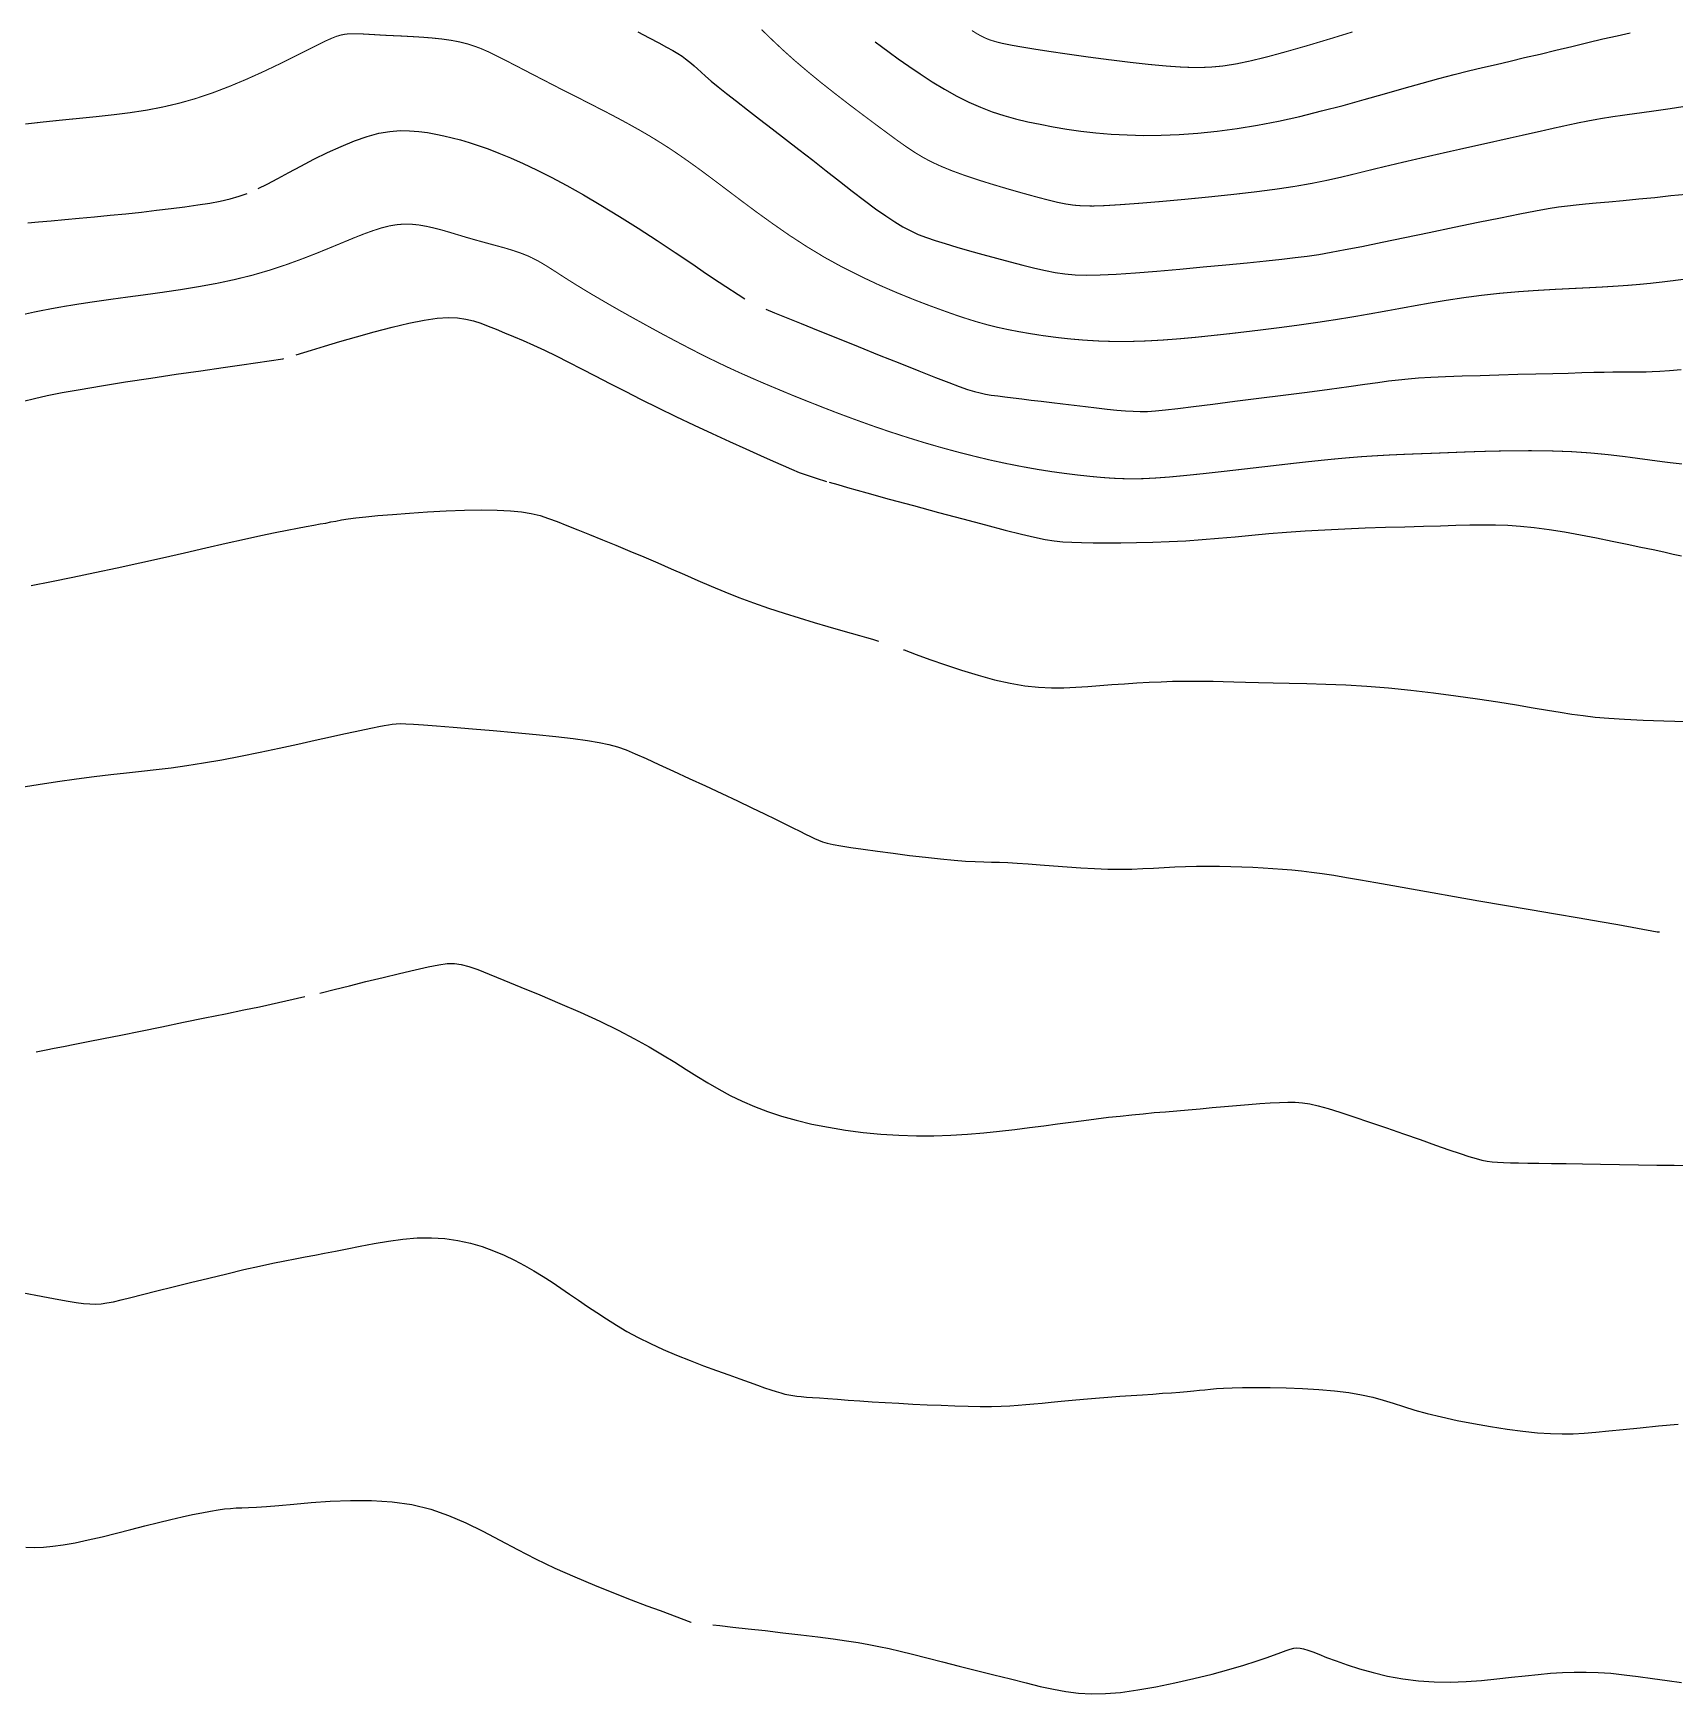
# Model space of a CAD drawing. Header units: millimetres. Extents: x 2235526 to 2245569, y 371981 to 382303.
# Drawn here: x 2244313.9 to 2244552.1, y 378292.9 to 378533.8 of the extents above; entities that cross this region are included whole.
import ezdxf

# ---------------------------------------------------------------- set-up
doc = ezdxf.new("R2010")
doc.units = ezdxf.units.MM
doc.linetypes.add('CONTI', pattern=[0])
for name, color, linetype, transparency in [('189', 10, 'CONTI', 0.7), ('191', 10, 'CONTI', 0.7), ('193', 10, 'CONTI', 0.7), ('195', 10, 'CONTI', 0.7), ('197', 10, 'CONTI', 0.7), ('199', 10, 'CONTI', 0.7), ('200', 10, 'CONTI', 0.7), ('201', 10, 'CONTI', 0.7), ('202', 10, 'CONTI', 0.7), ('203', 10, 'CONTI', 0.7), ('204', 10, 'CONTI', 0.7), ('205', 10, 'CONTI', 0.7), ('206', 10, 'CONTI', 0.7)]:
    doc.layers.add(name, color=color, linetype=linetype, transparency=transparency)

msp = doc.modelspace()

# ---------------------------------------------------------------- linework, layer by layer
at = {"layer": '189', "elevation": 189}
for points in [[(2244312.84, 378314.14), (2244314.11, 378314.13), (2244315.39, 378314.17), (2244316.75, 378314.28), (2244318.27, 378314.48), (2244319.99, 378314.8), (2244321.89, 378315.2), (2244323.91, 378315.67), (2244325.99, 378316.19), (2244328.08, 378316.72), (2244330.12, 378317.24), (2244332.07, 378317.73), (2244333.87, 378318.17), (2244335.52, 378318.55), (2244337.03, 378318.88), (2244338.39, 378319.16), (2244339.62, 378319.39), (2244340.72, 378319.57), (2244341.68, 378319.7), (2244342.54, 378319.78), (2244343.35, 378319.84), (2244344.2, 378319.88), (2244345.16, 378319.92), (2244346.32, 378319.98), (2244347.75, 378320.07), (2244349.53, 378320.22), (2244351.71, 378320.42), (2244354.23, 378320.64), (2244357.01, 378320.84), (2244359.95, 378320.95), (2244362.97, 378320.94), (2244365.97, 378320.75), (2244368.87, 378320.34), (2244371.6, 378319.67), (2244374.19, 378318.77), (2244376.69, 378317.7), (2244379.15, 378316.48), (2244381.62, 378315.17), (2244384.16, 378313.81), (2244386.81, 378312.44), (2244389.61, 378311.11), (2244392.48, 378309.83), (2244395.34, 378308.63), (2244398.1, 378307.52), (2244400.67, 378306.53), (2244402.96, 378305.66), (2244404.88, 378304.95), (2244409.32, 378303.28), (2244409.4, 378303.27)], [(2244412.52, 378302.9), (2244413.53, 378302.78), (2244415.42, 378302.57), (2244417.65, 378302.32), (2244420.11, 378302.04), (2244422.69, 378301.74), (2244425.28, 378301.44), (2244427.75, 378301.13), (2244430, 378300.84), (2244431.95, 378300.57), (2244433.64, 378300.31), (2244435.17, 378300.04), (2244436.63, 378299.75), (2244438.12, 378299.43), (2244439.72, 378299.05), (2244441.52, 378298.61), (2244443.58, 378298.09), (2244445.87, 378297.52), (2244448.3, 378296.9), (2244450.8, 378296.27), (2244453.29, 378295.64), (2244455.71, 378295.03), (2244457.98, 378294.46), (2244460.04, 378293.96), (2244461.95, 378293.54), (2244463.78, 378293.21), (2244465.6, 378292.98), (2244467.48, 378292.88), (2244469.49, 378292.91), (2244471.71, 378293.09), (2244474.19, 378293.43), (2244476.84, 378293.9), (2244479.59, 378294.46), (2244482.33, 378295.09), (2244484.97, 378295.75), (2244487.42, 378296.4), (2244489.58, 378297.03), (2244491.38, 378297.59), (2244492.84, 378298.09), (2244494.02, 378298.52), (2244494.96, 378298.87), (2244495.71, 378299.16), (2244496.31, 378299.36), (2244496.83, 378299.49), (2244497.29, 378299.55), (2244497.76, 378299.52), (2244498.26, 378299.41), (2244498.86, 378299.23), (2244499.58, 378298.96), (2244500.48, 378298.61), (2244501.6, 378298.17), (2244502.98, 378297.66), (2244504.58, 378297.1), (2244506.38, 378296.52), (2244508.35, 378295.97), (2244510.45, 378295.46), (2244512.65, 378295.05), (2244514.92, 378294.76), (2244517.22, 378294.61), (2244519.54, 378294.59), (2244521.84, 378294.67), (2244524.1, 378294.83), (2244526.3, 378295.04), (2244528.42, 378295.27), (2244530.43, 378295.5), (2244532.32, 378295.7), (2244534.11, 378295.86), (2244535.84, 378295.97), (2244537.55, 378296.03), (2244539.26, 378296.04), (2244541.02, 378295.98), (2244542.85, 378295.85), (2244544.79, 378295.64), (2244546.82, 378295.38), (2244548.9, 378295.09), (2244551.01, 378294.79), (2244553.12, 378294.51)]]:
    msp.add_lwpolyline(points, dxfattribs=at)
at = {"layer": '191', "elevation": 191}
msp.add_lwpolyline([(2244312.27, 378351.1), (2244314.28, 378350.71), (2244316.05, 378350.38), (2244317.6, 378350.09), (2244318.96, 378349.85), (2244320.15, 378349.66), (2244321.19, 378349.53), (2244322.11, 378349.45), (2244322.94, 378349.43), (2244323.74, 378349.47), (2244324.59, 378349.59), (2244325.54, 378349.77), (2244326.67, 378350.04), (2244328.06, 378350.38), (2244329.76, 378350.82), (2244331.83, 378351.35), (2244334.19, 378351.94), (2244336.74, 378352.57), (2244339.37, 378353.21), (2244341.98, 378353.84), (2244344.47, 378354.43), (2244346.73, 378354.94), (2244348.69, 378355.36), (2244350.4, 378355.71), (2244351.93, 378356), (2244353.36, 378356.27), (2244354.75, 378356.53), (2244356.19, 378356.8), (2244357.75, 378357.11), (2244359.48, 378357.46), (2244361.37, 378357.85), (2244363.37, 378358.23), (2244365.44, 378358.58), (2244367.55, 378358.85), (2244369.64, 378359.02), (2244371.69, 378359.06), (2244373.66, 378358.94), (2244375.54, 378358.67), (2244377.34, 378358.28), (2244379.06, 378357.77), (2244380.7, 378357.17), (2244382.27, 378356.51), (2244383.76, 378355.79), (2244385.19, 378355.04), (2244386.57, 378354.25), (2244387.9, 378353.45), (2244389.19, 378352.61), (2244390.48, 378351.76), (2244391.75, 378350.89), (2244393.04, 378350), (2244394.34, 378349.1), (2244395.68, 378348.19), (2244397.08, 378347.28), (2244398.53, 378346.37), (2244400.07, 378345.46), (2244401.71, 378344.57), (2244403.46, 378343.69), (2244405.32, 378342.84), (2244407.26, 378342.01), (2244409.24, 378341.22), (2244411.19, 378340.48), (2244413.07, 378339.78), (2244414.83, 378339.15), (2244416.43, 378338.58), (2244417.82, 378338.09), (2244419.02, 378337.66), (2244420.05, 378337.3), (2244420.94, 378337), (2244421.71, 378336.75), (2244422.39, 378336.54), (2244423, 378336.38), (2244423.57, 378336.25), (2244424.14, 378336.15), (2244424.72, 378336.07), (2244425.37, 378336), (2244426.11, 378335.94), (2244426.97, 378335.88), (2244428, 378335.81), (2244429.22, 378335.72), (2244430.61, 378335.62), (2244432.16, 378335.51), (2244433.84, 378335.39), (2244435.64, 378335.27), (2244437.54, 378335.15), (2244439.52, 378335.03), (2244441.56, 378334.92), (2244443.62, 378334.82), (2244445.66, 378334.74), (2244447.65, 378334.67), (2244449.56, 378334.62), (2244451.33, 378334.59), (2244452.95, 378334.59), (2244454.37, 378334.62), (2244455.65, 378334.67), (2244456.83, 378334.75), (2244457.96, 378334.84), (2244459.1, 378334.95), (2244460.3, 378335.07), (2244461.62, 378335.2), (2244463.08, 378335.34), (2244464.66, 378335.49), (2244466.34, 378335.63), (2244468.08, 378335.77), (2244469.83, 378335.91), (2244471.57, 378336.05), (2244473.25, 378336.17), (2244474.86, 378336.28), (2244476.37, 378336.38), (2244477.78, 378336.48), (2244479.08, 378336.57), (2244480.28, 378336.66), (2244481.36, 378336.74), (2244482.31, 378336.83), (2244483.15, 378336.92), (2244483.94, 378337.01), (2244484.73, 378337.1), (2244485.61, 378337.18), (2244486.64, 378337.25), (2244487.88, 378337.3), (2244489.41, 378337.33), (2244491.28, 378337.34), (2244493.4, 378337.32), (2244495.71, 378337.27), (2244498.09, 378337.18), (2244500.47, 378337.03), (2244502.75, 378336.84), (2244504.84, 378336.59), (2244506.67, 378336.28), (2244508.3, 378335.91), (2244509.81, 378335.49), (2244511.28, 378335.04), (2244512.78, 378334.56), (2244514.4, 378334.06), (2244516.21, 378333.55), (2244518.28, 378333.05), (2244520.55, 378332.55), (2244522.94, 378332.09), (2244525.38, 378331.66), (2244527.78, 378331.29), (2244530.08, 378330.98), (2244532.19, 378330.76), (2244534.07, 378330.63), (2244535.77, 378330.58), (2244537.38, 378330.6), (2244538.98, 378330.69), (2244540.67, 378330.84), (2244542.54, 378331.02), (2244544.65, 378331.24), (2244547.09, 378331.49), (2244549.78, 378331.75), (2244552.63, 378332.02)], dxfattribs=at)
at = {"layer": '193', "elevation": 193}
for points in [[(2244355.51, 378394.56), (2244355.67, 378394.6), (2244357.56, 378395.08), (2244359.78, 378395.63), (2244362.19, 378396.22), (2244364.67, 378396.82), (2244367.08, 378397.4), (2244369.32, 378397.93), (2244371.23, 378398.36), (2244372.76, 378398.67), (2244373.97, 378398.84), (2244375.02, 378398.86), (2244376.01, 378398.73), (2244377.1, 378398.44), (2244378.42, 378397.96), (2244380.08, 378397.3), (2244382.2, 378396.44), (2244384.68, 378395.43), (2244387.43, 378394.29), (2244390.33, 378393.06), (2244393.26, 378391.77), (2244396.12, 378390.47), (2244398.78, 378389.18), (2244401.17, 378387.94), (2244403.3, 378386.75), (2244405.22, 378385.62), (2244406.99, 378384.52), (2244408.64, 378383.48), (2244410.23, 378382.48), (2244411.81, 378381.52), (2244413.41, 378380.6), (2244415.06, 378379.72), (2244416.78, 378378.89), (2244418.58, 378378.11), (2244420.48, 378377.38), (2244422.49, 378376.71), (2244424.63, 378376.11), (2244426.91, 378375.56), (2244429.31, 378375.08), (2244431.8, 378374.67), (2244434.35, 378374.34), (2244436.93, 378374.09), (2244439.52, 378373.92), (2244442.09, 378373.84), (2244444.61, 378373.85), (2244447.08, 378373.93), (2244449.49, 378374.08), (2244451.84, 378374.28), (2244454.12, 378374.52), (2244456.34, 378374.78), (2244458.48, 378375.05), (2244460.55, 378375.32), (2244462.55, 378375.58), (2244464.48, 378375.84), (2244466.36, 378376.08), (2244468.17, 378376.31), (2244469.93, 378376.53), (2244471.65, 378376.72), (2244473.32, 378376.9), (2244474.96, 378377.06), (2244476.59, 378377.21), (2244478.21, 378377.35), (2244479.85, 378377.49), (2244481.52, 378377.63), (2244483.23, 378377.78), (2244484.99, 378377.94), (2244486.77, 378378.09), (2244488.54, 378378.25), (2244490.26, 378378.39), (2244491.9, 378378.52), (2244493.42, 378378.63), (2244494.78, 378378.7), (2244495.97, 378378.74), (2244497.05, 378378.73), (2244498.09, 378378.64), (2244499.19, 378378.47), (2244500.4, 378378.2), (2244501.82, 378377.81), (2244503.53, 378377.28), (2244505.56, 378376.62), (2244507.84, 378375.84), (2244510.28, 378375), (2244512.75, 378374.13), (2244515.16, 378373.29), (2244517.4, 378372.5), (2244519.36, 378371.82), (2244520.96, 378371.27), (2244522.25, 378370.86), (2244523.29, 378370.55), (2244524.15, 378370.33), (2244524.92, 378370.18), (2244525.65, 378370.09), (2244526.41, 378370.03), (2244527.28, 378369.98), (2244528.28, 378369.95), (2244529.45, 378369.92), (2244530.81, 378369.9), (2244532.4, 378369.88), (2244534.23, 378369.85), (2244536.35, 378369.82), (2244538.75, 378369.77), (2244541.36, 378369.73), (2244544.09, 378369.68), (2244546.85, 378369.63), (2244549.53, 378369.59), (2244552.03, 378369.57), (2244554.28, 378369.56)], [(2244314.31, 378386.05), (2244314.56, 378386.1), (2244314.83, 378386.15), (2244315.77, 378386.33), (2244316.93, 378386.55), (2244318.32, 378386.82), (2244319.96, 378387.14), (2244321.88, 378387.52), (2244324.1, 378387.96), (2244326.64, 378388.47), (2244329.49, 378389.05), (2244332.56, 378389.67), (2244335.71, 378390.32), (2244338.83, 378390.96), (2244341.79, 378391.56), (2244344.46, 378392.11), (2244346.72, 378392.58), (2244353.32, 378394.07)]]:
    msp.add_lwpolyline(points, dxfattribs=at)
at = {"layer": '195', "elevation": 195}
msp.add_lwpolyline([(2244311.84, 378424.39), (2244314.64, 378424.85), (2244317.44, 378425.27), (2244320.18, 378425.66), (2244322.77, 378426), (2244325.18, 378426.29), (2244327.44, 378426.53), (2244329.61, 378426.76), (2244331.76, 378427), (2244333.93, 378427.26), (2244336.21, 378427.57), (2244338.63, 378427.95), (2244341.25, 378428.41), (2244344, 378428.94), (2244346.82, 378429.51), (2244349.6, 378430.1), (2244352.29, 378430.69), (2244354.8, 378431.24), (2244357.06, 378431.74), (2244358.99, 378432.16), (2244360.62, 378432.52), (2244361.99, 378432.81), (2244363.12, 378433.04), (2244364.06, 378433.23), (2244364.82, 378433.37), (2244365.46, 378433.49), (2244366.01, 378433.57), (2244366.56, 378433.63), (2244367.19, 378433.66), (2244368, 378433.65), (2244369.09, 378433.6), (2244370.53, 378433.5), (2244372.43, 378433.36), (2244374.83, 378433.16), (2244377.63, 378432.92), (2244380.67, 378432.65), (2244383.81, 378432.36), (2244386.89, 378432.06), (2244389.76, 378431.77), (2244392.28, 378431.48), (2244394.34, 378431.21), (2244396.02, 378430.94), (2244397.43, 378430.64), (2244398.69, 378430.29), (2244399.94, 378429.84), (2244401.28, 378429.29), (2244402.84, 378428.6), (2244404.7, 378427.75), (2244406.82, 378426.78), (2244409.1, 378425.72), (2244411.47, 378424.62), (2244413.83, 378423.51), (2244416.09, 378422.44), (2244418.18, 378421.45), (2244420.01, 378420.57), (2244421.61, 378419.79), (2244422.98, 378419.12), (2244424.15, 378418.54), (2244425.14, 378418.04), (2244425.98, 378417.62), (2244426.69, 378417.27), (2244427.29, 378416.98), (2244427.85, 378416.74), (2244428.44, 378416.52), (2244429.13, 378416.32), (2244430.01, 378416.13), (2244431.12, 378415.93), (2244432.56, 378415.69), (2244434.36, 378415.43), (2244436.44, 378415.14), (2244438.71, 378414.84), (2244441.06, 378414.54), (2244443.38, 378414.27), (2244445.58, 378414.03), (2244447.54, 378413.84), (2244449.2, 378413.72), (2244450.61, 378413.64), (2244451.84, 378413.59), (2244452.99, 378413.57), (2244454.13, 378413.54), (2244455.34, 378413.5), (2244456.71, 378413.43), (2244458.29, 378413.32), (2244460.05, 378413.18), (2244461.95, 378413.03), (2244463.93, 378412.87), (2244465.94, 378412.73), (2244467.93, 378412.62), (2244469.83, 378412.55), (2244471.63, 378412.53), (2244473.32, 378412.56), (2244474.93, 378412.62), (2244476.49, 378412.71), (2244478.03, 378412.8), (2244479.57, 378412.88), (2244481.13, 378412.95), (2244482.74, 378412.99), (2244484.39, 378413), (2244486.04, 378412.98), (2244487.69, 378412.95), (2244489.31, 378412.89), (2244490.88, 378412.83), (2244492.39, 378412.75), (2244493.82, 378412.66), (2244495.2, 378412.56), (2244496.57, 378412.43), (2244497.96, 378412.29), (2244499.41, 378412.11), (2244500.96, 378411.9), (2244502.64, 378411.65), (2244504.48, 378411.35), (2244506.51, 378411), (2244508.75, 378410.61), (2244511.21, 378410.17), (2244513.93, 378409.68), (2244516.9, 378409.15), (2244520.16, 378408.58), (2244523.7, 378407.96), (2244527.41, 378407.32), (2244531.15, 378406.68), (2244534.81, 378406.06), (2244538.23, 378405.47), (2244541.3, 378404.95), (2244543.87, 378404.5), (2244549.58, 378403.43), (2244549.91, 378403.45)], dxfattribs=at)
at = {"layer": '197', "elevation": 197}
for points in [[(2244313.62, 378453.72), (2244316.56, 378454.3), (2244319.64, 378454.93), (2244322.82, 378455.59), (2244326.08, 378456.28), (2244329.37, 378457), (2244332.65, 378457.74), (2244335.87, 378458.46), (2244338.96, 378459.16), (2244341.88, 378459.83), (2244344.56, 378460.43), (2244346.95, 378460.95), (2244349.01, 378461.39), (2244350.77, 378461.75), (2244352.27, 378462.04), (2244353.53, 378462.27), (2244354.61, 378462.46), (2244355.54, 378462.63), (2244356.35, 378462.77), (2244357.1, 378462.92), (2244357.84, 378463.06), (2244358.65, 378463.21), (2244359.59, 378463.36), (2244360.74, 378463.52), (2244362.16, 378463.68), (2244363.92, 378463.85), (2244366.06, 378464.03), (2244368.5, 378464.21), (2244371.13, 378464.38), (2244373.83, 378464.52), (2244376.49, 378464.62), (2244379, 378464.67), (2244381.25, 378464.65), (2244383.16, 378464.56), (2244384.77, 378464.4), (2244386.18, 378464.16), (2244387.46, 378463.84), (2244388.69, 378463.44), (2244389.96, 378462.97), (2244391.35, 378462.42), (2244392.92, 378461.79), (2244394.65, 378461.09), (2244396.52, 378460.33), (2244398.47, 378459.54), (2244400.49, 378458.71), (2244402.52, 378457.85), (2244404.53, 378457), (2244406.5, 378456.14), (2244408.44, 378455.29), (2244410.36, 378454.44), (2244412.3, 378453.61), (2244414.28, 378452.79), (2244416.31, 378451.98), (2244418.42, 378451.2), (2244420.62, 378450.43), (2244422.86, 378449.69), (2244425.08, 378448.99), (2244427.22, 378448.35), (2244429.23, 378447.76), (2244431.05, 378447.24), (2244432.61, 378446.8), (2244433.81, 378446.46), (2244434.81, 378446.18), (2244435.7, 378445.91), (2244436.55, 378445.65)], [(2244440.22, 378444.37), (2244440.26, 378444.36), (2244440.29, 378444.35), (2244442.03, 378443.71), (2244444.04, 378442.98), (2244446.27, 378442.21), (2244448.62, 378441.43), (2244451.03, 378440.69), (2244453.41, 378440.03), (2244455.7, 378439.51), (2244457.82, 378439.15), (2244459.81, 378438.93), (2244461.68, 378438.84), (2244463.47, 378438.85), (2244465.21, 378438.93), (2244466.94, 378439.05), (2244468.68, 378439.19), (2244470.45, 378439.33), (2244472.26, 378439.45), (2244474.06, 378439.56), (2244475.84, 378439.66), (2244477.58, 378439.74), (2244479.25, 378439.8), (2244480.83, 378439.83), (2244482.31, 378439.84), (2244483.73, 378439.83), (2244485.14, 378439.8), (2244486.59, 378439.76), (2244488.13, 378439.72), (2244489.82, 378439.67), (2244491.71, 378439.63), (2244493.83, 378439.59), (2244496.18, 378439.55), (2244498.73, 378439.49), (2244501.47, 378439.41), (2244504.38, 378439.28), (2244507.42, 378439.09), (2244510.58, 378438.84), (2244513.83, 378438.52), (2244517.11, 378438.14), (2244520.35, 378437.71), (2244523.49, 378437.26), (2244526.45, 378436.81), (2244529.18, 378436.37), (2244531.6, 378435.97), (2244533.67, 378435.61), (2244535.49, 378435.31), (2244537.17, 378435.04), (2244538.83, 378434.82), (2244540.58, 378434.62), (2244542.55, 378434.46), (2244544.84, 378434.31), (2244547.54, 378434.18), (2244550.55, 378434.07), (2244553.73, 378433.98)]]:
    msp.add_lwpolyline(points, dxfattribs=at)
at = {"layer": '199', "elevation": 199}
for points in [[(2244352.05, 378487.18), (2244354.28, 378487.86), (2244356.16, 378488.43), (2244358.38, 378489.1), (2244360.83, 378489.81), (2244363.4, 378490.53), (2244365.97, 378491.2), (2244368.41, 378491.78), (2244370.62, 378492.22), (2244372.51, 378492.48), (2244374.11, 378492.58), (2244375.49, 378492.54), (2244376.7, 378492.37), (2244377.8, 378492.1), (2244378.86, 378491.75), (2244379.93, 378491.34), (2244381.08, 378490.89), (2244382.3, 378490.39), (2244383.62, 378489.84), (2244385.02, 378489.24), (2244386.51, 378488.57), (2244388.1, 378487.83), (2244389.79, 378487.01), (2244391.57, 378486.12), (2244393.47, 378485.16), (2244395.47, 378484.12), (2244397.58, 378483.03), (2244399.8, 378481.89), (2244402.15, 378480.71), (2244404.61, 378479.48), (2244407.18, 378478.24), (2244409.8, 378476.99), (2244412.41, 378475.77), (2244414.94, 378474.61), (2244417.3, 378473.52), (2244419.45, 378472.56), (2244421.3, 378471.73), (2244422.72, 378471.1), (2244423.95, 378470.57), (2244425.08, 378470.12), (2244426.23, 378469.7), (2244427.51, 378469.28), (2244429.04, 378468.81)], [(2244312.51, 378480.47), (2244314.11, 378480.86), (2244315.94, 378481.26), (2244318.1, 378481.69), (2244320.7, 378482.16), (2244323.81, 378482.68), (2244327.29, 378483.24), (2244330.97, 378483.8), (2244334.67, 378484.35), (2244338.23, 378484.87), (2244341.47, 378485.34), (2244344.2, 378485.73), (2244350.15, 378486.6), (2244350.26, 378486.63)], [(2244429.41, 378468.7), (2244430.65, 378468.34), (2244432.09, 378467.93), (2244434.9, 378467.15), (2244438.14, 378466.25), (2244441.65, 378465.29), (2244445.26, 378464.32), (2244448.79, 378463.37), (2244452.08, 378462.5), (2244454.96, 378461.75), (2244457.31, 378461.16), (2244459.19, 378460.72), (2244460.74, 378460.4), (2244462.08, 378460.19), (2244463.33, 378460.06), (2244464.61, 378459.98), (2244466.04, 378459.94), (2244467.73, 378459.91), (2244469.65, 378459.9), (2244471.76, 378459.9), (2244474.01, 378459.93), (2244476.37, 378459.99), (2244478.77, 378460.09), (2244481.18, 378460.21), (2244483.56, 378460.38), (2244485.93, 378460.57), (2244488.31, 378460.79), (2244490.73, 378461.01), (2244493.22, 378461.23), (2244495.8, 378461.45), (2244498.51, 378461.64), (2244501.34, 378461.8), (2244504.26, 378461.94), (2244507.21, 378462.05), (2244510.13, 378462.15), (2244512.97, 378462.23), (2244515.65, 378462.3), (2244518.13, 378462.37), (2244520.36, 378462.44), (2244522.39, 378462.49), (2244524.28, 378462.52), (2244526.1, 378462.51), (2244527.9, 378462.44), (2244529.76, 378462.32), (2244531.74, 378462.11), (2244533.88, 378461.83), (2244536.13, 378461.47), (2244538.45, 378461.06), (2244540.78, 378460.62), (2244543.05, 378460.16), (2244545.21, 378459.72), (2244547.2, 378459.29), (2244548.97, 378458.91), (2244550.53, 378458.57), (2244551.91, 378458.27), (2244553.12, 378458.01)]]:
    msp.add_lwpolyline(points, dxfattribs=at)
at = {"layer": '200', "const_width": 0.15, "elevation": 200}
msp.add_lwpolyline([(2244312.22, 378492.98), (2244314.22, 378493.42), (2244316.26, 378493.82), (2244318.36, 378494.2), (2244320.52, 378494.55), (2244322.76, 378494.89), (2244325.08, 378495.22), (2244327.5, 378495.55), (2244330.01, 378495.88), (2244332.6, 378496.24), (2244335.24, 378496.63), (2244337.9, 378497.07), (2244340.56, 378497.55), (2244343.17, 378498.11), (2244345.73, 378498.74), (2244348.2, 378499.46), (2244350.57, 378500.24), (2244352.82, 378501.06), (2244354.94, 378501.88), (2244356.92, 378502.69), (2244358.74, 378503.44), (2244360.4, 378504.13), (2244361.89, 378504.72), (2244363.22, 378505.2), (2244364.44, 378505.59), (2244365.57, 378505.88), (2244366.65, 378506.06), (2244367.71, 378506.15), (2244368.77, 378506.13), (2244369.87, 378506.02), (2244370.99, 378505.82), (2244372.14, 378505.56), (2244373.3, 378505.26), (2244374.46, 378504.92), (2244375.61, 378504.57), (2244376.74, 378504.23), (2244377.85, 378503.91), (2244378.93, 378503.61), (2244379.96, 378503.33), (2244380.95, 378503.06), (2244381.88, 378502.81), (2244382.76, 378502.56), (2244383.57, 378502.31), (2244384.31, 378502.06), (2244384.99, 378501.81), (2244385.64, 378501.55), (2244386.25, 378501.27), (2244386.86, 378500.96), (2244387.47, 378500.63), (2244388.11, 378500.25), (2244388.78, 378499.83), (2244389.52, 378499.36), (2244390.35, 378498.82), (2244391.3, 378498.21), (2244392.41, 378497.51), (2244393.7, 378496.72), (2244395.2, 378495.82), (2244396.93, 378494.81), (2244398.84, 378493.71), (2244400.88, 378492.57), (2244403, 378491.4), (2244405.14, 378490.23), (2244407.25, 378489.11), (2244409.28, 378488.05), (2244411.17, 378487.08), (2244412.97, 378486.2), (2244414.71, 378485.37), (2244416.43, 378484.58), (2244418.17, 378483.81), (2244419.97, 378483.03), (2244421.88, 378482.23), (2244423.91, 378481.38), (2244426.08, 378480.51), (2244428.35, 378479.61), (2244430.7, 378478.7), (2244433.13, 378477.8), (2244435.6, 378476.91), (2244438.1, 378476.05), (2244440.61, 378475.24), (2244443.12, 378474.46), (2244445.61, 378473.74), (2244448.08, 378473.07), (2244450.52, 378472.45), (2244452.9, 378471.88), (2244455.23, 378471.38), (2244457.49, 378470.94), (2244459.67, 378470.55), (2244461.76, 378470.22), (2244463.75, 378469.95), (2244465.63, 378469.72), (2244467.39, 378469.53), (2244469.02, 378469.38), (2244470.53, 378469.27), (2244471.98, 378469.21), (2244473.45, 378469.18), (2244475.01, 378469.21), (2244476.74, 378469.3), (2244478.71, 378469.44), (2244481.01, 378469.66), (2244483.67, 378469.93), (2244486.63, 378470.26), (2244489.77, 378470.62), (2244492.99, 378470.99), (2244496.17, 378471.36), (2244499.22, 378471.7), (2244502.01, 378471.99), (2244504.48, 378472.22), (2244506.69, 378472.4), (2244508.73, 378472.53), (2244510.68, 378472.64), (2244512.65, 378472.73), (2244514.72, 378472.81), (2244516.98, 378472.89), (2244519.5, 378472.99), (2244522.25, 378473.1), (2244525.15, 378473.19), (2244528.15, 378473.25), (2244531.19, 378473.27), (2244534.19, 378473.23), (2244537.1, 378473.13), (2244539.87, 378472.94), (2244542.48, 378472.69), (2244544.93, 378472.4), (2244547.22, 378472.09), (2244549.36, 378471.8), (2244551.34, 378471.54), (2244553.17, 378471.34)], dxfattribs=at)
at = {"layer": '201', "elevation": 201}
for points in [[(2244346.54, 378511.3), (2244347.87, 378511.96), (2244349.39, 378512.77), (2244350.98, 378513.63), (2244352.75, 378514.57), (2244354.64, 378515.55), (2244356.6, 378516.52), (2244358.57, 378517.43), (2244360.51, 378518.24), (2244362.36, 378518.88), (2244364.07, 378519.33), (2244365.66, 378519.6), (2244367.14, 378519.71), (2244368.53, 378519.7), (2244369.84, 378519.59), (2244371.1, 378519.42), (2244372.31, 378519.2), (2244373.5, 378518.95), (2244374.69, 378518.68), (2244375.9, 378518.37), (2244377.16, 378518), (2244378.49, 378517.57), (2244379.92, 378517.06), (2244381.46, 378516.46), (2244383.15, 378515.76), (2244384.98, 378514.94), (2244386.95, 378514.01), (2244389.07, 378512.94), (2244391.33, 378511.74), (2244393.74, 378510.4), (2244396.29, 378508.91), (2244398.96, 378507.27), (2244401.71, 378505.54), (2244404.43, 378503.77), (2244407.04, 378502.04), (2244409.47, 378500.42), (2244411.63, 378498.95), (2244413.44, 378497.72), (2244417.19, 378495.29)], [(2244313.11, 378506.33), (2244314.69, 378506.47), (2244316.49, 378506.63), (2244318.47, 378506.81), (2244320.59, 378507.01), (2244322.8, 378507.21), (2244325.07, 378507.43), (2244327.35, 378507.66), (2244329.6, 378507.9), (2244331.8, 378508.15), (2244333.92, 378508.4), (2244335.92, 378508.66), (2244337.8, 378508.93), (2244339.51, 378509.2), (2244341.03, 378509.49), (2244342.49, 378509.82), (2244343.78, 378510.18), (2244344.97, 378510.61)], [(2244420.23, 378493.79), (2244421.48, 378493.28), (2244423.16, 378492.59), (2244425.35, 378491.7), (2244427.8, 378490.71), (2244430.6, 378489.58), (2244433.6, 378488.37), (2244436.66, 378487.14), (2244439.65, 378485.95), (2244442.41, 378484.86), (2244444.82, 378483.91), (2244446.76, 378483.16), (2244448.29, 378482.59), (2244449.5, 378482.16), (2244450.48, 378481.86), (2244451.32, 378481.64), (2244452.11, 378481.48), (2244452.93, 378481.34), (2244453.87, 378481.21), (2244454.92, 378481.07), (2244456.09, 378480.92), (2244457.36, 378480.77), (2244458.72, 378480.61), (2244460.18, 378480.44), (2244461.72, 378480.25), (2244463.33, 378480.06), (2244464.97, 378479.86), (2244466.61, 378479.66), (2244468.22, 378479.47), (2244469.75, 378479.3), (2244471.17, 378479.16), (2244472.43, 378479.05), (2244473.53, 378478.98), (2244474.55, 378478.95), (2244475.6, 378478.97), (2244476.79, 378479.05), (2244478.23, 378479.19), (2244480.03, 378479.4), (2244482.29, 378479.68), (2244485.09, 378480.03), (2244488.3, 378480.43), (2244491.76, 378480.87), (2244495.3, 378481.32), (2244498.77, 378481.77), (2244502, 378482.2), (2244504.83, 378482.58), (2244507.14, 378482.9), (2244509.02, 378483.16), (2244510.6, 378483.38), (2244512.03, 378483.55), (2244513.44, 378483.7), (2244514.96, 378483.82), (2244516.73, 378483.92), (2244518.85, 378484.02), (2244521.27, 378484.11), (2244523.88, 378484.2), (2244526.6, 378484.28), (2244529.33, 378484.35), (2244531.98, 378484.42), (2244534.45, 378484.48), (2244536.67, 378484.54), (2244538.63, 378484.59), (2244540.36, 378484.64), (2244541.86, 378484.67), (2244543.15, 378484.7), (2244544.25, 378484.72), (2244545.17, 378484.73), (2244545.93, 378484.72), (2244546.61, 378484.71), (2244547.27, 378484.71), (2244548, 378484.72), (2244548.87, 378484.75), (2244549.96, 378484.82), (2244551.34, 378484.92), (2244553.06, 378485.07)]]:
    msp.add_lwpolyline(points, dxfattribs=at)
at = {"layer": '202', "const_width": 0.15, "elevation": 202}
msp.add_lwpolyline([(2244312.77, 378520.67), (2244315.41, 378520.97), (2244318.01, 378521.24), (2244320.56, 378521.49), (2244323.05, 378521.74), (2244325.49, 378522.01), (2244327.9, 378522.31), (2244330.29, 378522.67), (2244332.68, 378523.13), (2244335.08, 378523.69), (2244337.52, 378524.38), (2244339.98, 378525.21), (2244342.45, 378526.16), (2244344.86, 378527.17), (2244347.17, 378528.21), (2244349.32, 378529.23), (2244351.27, 378530.19), (2244352.96, 378531.04), (2244354.37, 378531.75), (2244355.52, 378532.32), (2244356.46, 378532.78), (2244357.23, 378533.12), (2244357.88, 378533.38), (2244358.47, 378533.56), (2244359.03, 378533.68), (2244359.61, 378533.75), (2244360.24, 378533.77), (2244360.92, 378533.77), (2244361.69, 378533.74), (2244362.56, 378533.69), (2244363.55, 378533.63), (2244364.68, 378533.56), (2244365.96, 378533.5), (2244367.36, 378533.44), (2244368.83, 378533.36), (2244370.33, 378533.27), (2244371.82, 378533.15), (2244373.26, 378533), (2244374.6, 378532.81), (2244375.81, 378532.57), (2244376.91, 378532.3), (2244377.93, 378531.97), (2244378.9, 378531.61), (2244379.84, 378531.2), (2244380.79, 378530.74), (2244381.77, 378530.25), (2244382.81, 378529.72), (2244383.92, 378529.15), (2244385.09, 378528.54), (2244386.34, 378527.89), (2244387.66, 378527.21), (2244389.05, 378526.49), (2244390.52, 378525.73), (2244392.07, 378524.95), (2244393.67, 378524.14), (2244395.31, 378523.3), (2244396.97, 378522.45), (2244398.61, 378521.59), (2244400.22, 378520.72), (2244401.78, 378519.85), (2244403.27, 378518.99), (2244404.72, 378518.1), (2244406.17, 378517.18), (2244407.64, 378516.19), (2244409.18, 378515.11), (2244410.82, 378513.93), (2244412.59, 378512.61), (2244414.53, 378511.15), (2244416.62, 378509.57), (2244418.85, 378507.91), (2244421.2, 378506.22), (2244423.64, 378504.52), (2244426.18, 378502.87), (2244428.78, 378501.3), (2244431.44, 378499.84), (2244434.1, 378498.51), (2244436.72, 378497.28), (2244439.27, 378496.18), (2244441.7, 378495.19), (2244443.97, 378494.32), (2244446.03, 378493.57), (2244447.86, 378492.92), (2244449.5, 378492.38), (2244451, 378491.92), (2244452.43, 378491.52), (2244453.83, 378491.17), (2244455.28, 378490.86), (2244456.82, 378490.56), (2244458.5, 378490.27), (2244460.32, 378489.98), (2244462.25, 378489.72), (2244464.29, 378489.49), (2244466.41, 378489.31), (2244468.6, 378489.18), (2244470.84, 378489.11), (2244473.12, 378489.12), (2244475.43, 378489.19), (2244477.78, 378489.32), (2244480.17, 378489.5), (2244482.59, 378489.72), (2244485.05, 378489.98), (2244487.55, 378490.25), (2244490.09, 378490.55), (2244492.66, 378490.86), (2244495.26, 378491.19), (2244497.88, 378491.54), (2244500.51, 378491.92), (2244503.14, 378492.32), (2244505.77, 378492.75), (2244508.39, 378493.21), (2244511.01, 378493.68), (2244513.62, 378494.16), (2244516.24, 378494.63), (2244518.86, 378495.07), (2244521.49, 378495.47), (2244524.14, 378495.82), (2244526.8, 378496.11), (2244529.44, 378496.34), (2244532.05, 378496.52), (2244534.58, 378496.67), (2244537.01, 378496.79), (2244539.3, 378496.9), (2244541.44, 378497.01), (2244543.38, 378497.13), (2244545.19, 378497.25), (2244546.9, 378497.39), (2244548.57, 378497.55), (2244550.24, 378497.74), (2244551.96, 378497.95), (2244553.79, 378498.19)], dxfattribs=at)
at = {"layer": '203', "elevation": 203}
msp.add_lwpolyline([(2244401.65, 378534.05), (2244403.3, 378533.19), (2244404.67, 378532.46), (2244405.8, 378531.84), (2244406.72, 378531.33), (2244407.47, 378530.88), (2244408.07, 378530.5), (2244408.58, 378530.15), (2244409.01, 378529.81), (2244409.42, 378529.47), (2244409.83, 378529.1), (2244410.28, 378528.68), (2244410.82, 378528.19), (2244411.48, 378527.61), (2244412.29, 378526.91), (2244413.3, 378526.08), (2244414.53, 378525.1), (2244415.96, 378523.97), (2244417.56, 378522.73), (2244419.29, 378521.39), (2244421.14, 378519.97), (2244423.06, 378518.49), (2244425.03, 378516.96), (2244427.02, 378515.41), (2244428.98, 378513.87), (2244430.91, 378512.36), (2244432.77, 378510.93), (2244434.52, 378509.59), (2244436.15, 378508.38), (2244437.63, 378507.33), (2244438.94, 378506.47), (2244440.12, 378505.75), (2244441.24, 378505.16), (2244442.35, 378504.66), (2244443.52, 378504.2), (2244444.8, 378503.77), (2244446.26, 378503.31), (2244447.93, 378502.81), (2244449.77, 378502.28), (2244451.71, 378501.73), (2244453.7, 378501.19), (2244455.66, 378500.66), (2244457.54, 378500.18), (2244459.26, 378499.75), (2244460.8, 378499.4), (2244462.22, 378499.12), (2244463.63, 378498.92), (2244465.12, 378498.8), (2244466.79, 378498.76), (2244468.74, 378498.79), (2244471.08, 378498.9), (2244473.86, 378499.09), (2244476.98, 378499.33), (2244480.3, 378499.62), (2244483.68, 378499.93), (2244486.99, 378500.25), (2244490.08, 378500.55), (2244492.81, 378500.83), (2244495.09, 378501.07), (2244497.03, 378501.29), (2244498.77, 378501.51), (2244500.46, 378501.76), (2244502.25, 378502.06), (2244504.28, 378502.44), (2244506.72, 378502.92), (2244509.64, 378503.52), (2244512.96, 378504.21), (2244516.49, 378504.94), (2244520.09, 378505.69), (2244523.59, 378506.42), (2244526.83, 378507.08), (2244529.64, 378507.64), (2244531.92, 378508.08), (2244533.75, 378508.4), (2244535.26, 378508.63), (2244536.57, 378508.81), (2244537.84, 378508.94), (2244539.17, 378509.07), (2244540.72, 378509.21), (2244542.56, 378509.38), (2244544.65, 378509.58), (2244546.91, 378509.8), (2244549.24, 378510.03), (2244551.55, 378510.28), (2244553.76, 378510.51)], dxfattribs=at)
at = {"layer": '204', "const_width": 0.15, "elevation": 204}
msp.add_lwpolyline([(2244419.61, 378534.36), (2244421.09, 378532.93), (2244422.66, 378531.45), (2244424.36, 378529.92), (2244426.22, 378528.34), (2244428.19, 378526.72), (2244430.23, 378525.11), (2244432.26, 378523.54), (2244434.23, 378522.05), (2244436.09, 378520.66), (2244437.78, 378519.41), (2244439.26, 378518.32), (2244440.59, 378517.38), (2244441.82, 378516.56), (2244443.04, 378515.82), (2244444.31, 378515.15), (2244445.7, 378514.51), (2244447.28, 378513.87), (2244449.09, 378513.21), (2244451.09, 378512.54), (2244453.19, 378511.89), (2244455.31, 378511.26), (2244457.38, 378510.67), (2244459.3, 378510.14), (2244461.01, 378509.69), (2244462.45, 378509.33), (2244463.72, 378509.07), (2244464.94, 378508.89), (2244466.22, 378508.79), (2244467.7, 378508.77), (2244469.48, 378508.83), (2244471.71, 378508.97), (2244474.45, 378509.17), (2244477.6, 378509.43), (2244481.02, 378509.74), (2244484.56, 378510.09), (2244488.09, 378510.46), (2244491.45, 378510.85), (2244494.51, 378511.25), (2244497.16, 378511.65), (2244499.47, 378512.06), (2244501.56, 378512.48), (2244503.55, 378512.92), (2244505.55, 378513.4), (2244507.67, 378513.93), (2244510.03, 378514.5), (2244512.7, 378515.13), (2244515.63, 378515.81), (2244518.71, 378516.51), (2244521.83, 378517.21), (2244524.9, 378517.89), (2244527.79, 378518.54), (2244530.43, 378519.13), (2244532.72, 378519.64), (2244534.72, 378520.1), (2244536.51, 378520.49), (2244538.17, 378520.85), (2244539.78, 378521.16), (2244541.42, 378521.46), (2244543.17, 378521.74), (2244545.09, 378522.01), (2244547.15, 378522.29), (2244549.31, 378522.59), (2244551.53, 378522.91), (2244553.76, 378523.26)], dxfattribs=at)
at = {"layer": '205', "elevation": 205}
msp.add_lwpolyline([(2244436.1, 378532.61), (2244437, 378531.92), (2244438.11, 378531.1), (2244439.44, 378530.13), (2244440.96, 378529.06), (2244442.62, 378527.93), (2244444.36, 378526.8), (2244446.14, 378525.71), (2244447.92, 378524.72), (2244449.66, 378523.85), (2244451.37, 378523.1), (2244453.06, 378522.46), (2244454.76, 378521.91), (2244456.47, 378521.43), (2244458.23, 378521.01), (2244460.05, 378520.63), (2244461.93, 378520.27), (2244463.9, 378519.94), (2244465.95, 378519.64), (2244468.09, 378519.4), (2244470.32, 378519.21), (2244472.65, 378519.08), (2244475.07, 378519.02), (2244477.59, 378519.05), (2244480.21, 378519.15), (2244482.92, 378519.35), (2244485.72, 378519.63), (2244488.61, 378520.02), (2244491.58, 378520.5), (2244494.62, 378521.09), (2244497.73, 378521.78), (2244500.87, 378522.56), (2244504, 378523.38), (2244507.06, 378524.23), (2244510.02, 378525.07), (2244512.84, 378525.88), (2244515.47, 378526.62), (2244517.87, 378527.27), (2244520.1, 378527.85), (2244522.19, 378528.37), (2244524.21, 378528.86), (2244526.21, 378529.33), (2244528.24, 378529.81), (2244530.34, 378530.3), (2244532.57, 378530.83), (2244534.87, 378531.38), (2244537.19, 378531.94), (2244539.49, 378532.49), (2244541.7, 378533.01), (2244543.76, 378533.48), (2244545.63, 378533.9)], dxfattribs=at)
at = {"layer": '206', "const_width": 0.15, "elevation": 206}
msp.add_lwpolyline([(2244450.12, 378534.24), (2244450.77, 378533.83), (2244451.39, 378533.48), (2244452.01, 378533.17), (2244452.67, 378532.9), (2244453.46, 378532.65), (2244454.42, 378532.4), (2244455.64, 378532.15), (2244457.17, 378531.88), (2244459.08, 378531.56), (2244461.42, 378531.2), (2244464.08, 378530.81), (2244466.97, 378530.4), (2244469.96, 378530.01), (2244472.95, 378529.64), (2244475.81, 378529.32), (2244478.42, 378529.08), (2244480.72, 378528.92), (2244482.78, 378528.86), (2244484.69, 378528.92), (2244486.57, 378529.09), (2244488.52, 378529.4), (2244490.65, 378529.85), (2244493.07, 378530.44), (2244495.84, 378531.2), (2244498.89, 378532.07), (2244502.09, 378533.03), (2244505.35, 378534.03)], dxfattribs=at)

doc.saveas('drawing.dxf')
